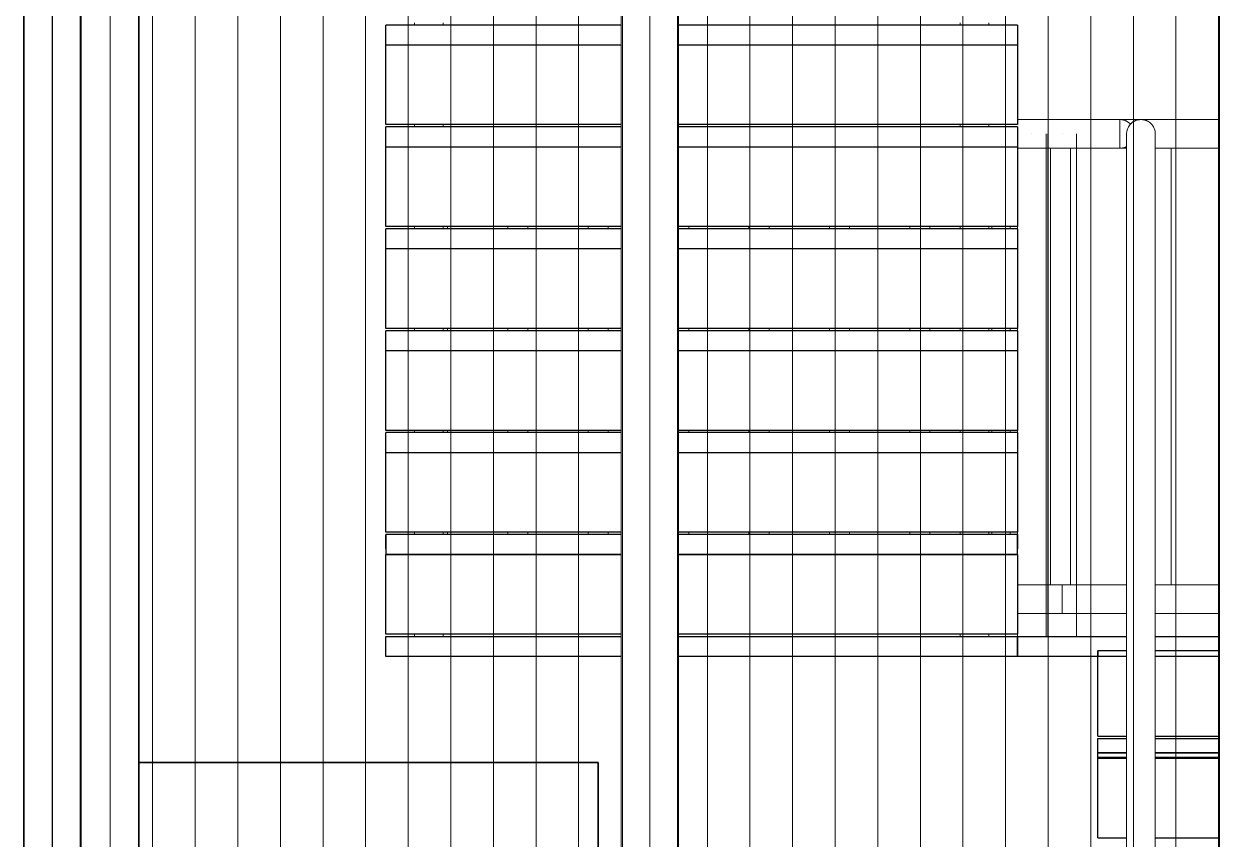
# Model space of a CAD drawing. Header units: millimetres. Extents: x -153298 to 620751, y -313239 to 250031.
# Drawn here: x 80205 to 82286, y -217079 to -215659 of the extents above; entities that cross this region are included whole.
import ezdxf

# ---------------------------------------------------------------- set-up
doc = ezdxf.new("R2010")
doc.units = ezdxf.units.MM
for name, color, linetype, lineweight in [('A-FLOR-E', 7, 'Continuous', 35), ('A-FLOR-HRAL', 7, 'Continuous', 25), ('A-GENM', 7, 'Continuous', 9), ('A-GLAZ-CURT', 7, 'Continuous', 9), ('S-STRS-E', 7, 'Continuous', 25), ('WALL-E', 7, 'Continuous', 35)]:
    doc.layers.add(name, color=color, linetype=linetype, lineweight=lineweight)

# ---------------------------------------------------------------- blocks, each defined once
blk = doc.blocks.new('Railing - 35mm-V274-2150-01 ENTRANCE 1 ELEVATION 4')
at = {"layer": 'A-FLOR-HRAL', "color": 7, "lineweight": 9}
for p, q in [((14639.5, 111259.4), (14639.5, 112019.4)), ((14674.5, 112019.4), (14674.5, 111259.4))]:
    blk.add_line(p, q, dxfattribs=at)
blk = doc.blocks.new('Railing - Post_50mm-V275-2150-01 ENTRANCE 1 ELEVATION 4')
at = {"layer": 'A-FLOR-HRAL', "color": 7, "lineweight": 9}
for p, q in [((14772, 111169.4), (14772, 112044.4)), ((14822, 112044.4), (14822, 111169.4))]:
    blk.add_line(p, q, dxfattribs=at)
blk = doc.blocks.new('Railing - Post_50mm-V276-2150-01 ENTRANCE 1 ELEVATION 4')
at = {"layer": 'A-FLOR-HRAL', "color": 7, "lineweight": 9}
for p, q in [((14772, 109950), (14772, 110624.5)), ((14822, 110624.5), (14822, 109950)), ((14772, 109750), (14822, 109750)), ((14822, 109750), (14772, 109750))]:
    blk.add_line(p, q, dxfattribs=at)
blk = doc.blocks.new('Railing - Post_50mm-V277-2150-01 ENTRANCE 1 ELEVATION 4')
at = {"layer": 'A-FLOR-HRAL', "color": 7, "lineweight": 9}
for p, q in [((14582, 111169.4), (14582, 112044.4)), ((14607, 112044.4), (14607, 112044.4)), ((14607, 112044.4), (14607, 112044.4)), ((14632, 112044.4), (14632, 111169.4)), ((14607, 111169.4), (14607, 111169.4)), ((14607, 111169.4), (14607, 111169.4))]:
    blk.add_line(p, q, dxfattribs=at)
blk = doc.blocks.new('Railing - Railing-14954165-2150-01 ENTRANCE 1 ELEVATION 4')
at = {"layer": 'A-FLOR-HRAL', "color": 7, "lineweight": 9}
for p, q in [((14772, 111259.4), (14582, 111259.4)), ((14582, 111234.4), (14582, 111258.6)), ((14822, 111234.4), (14822, 111258.6)), ((14822, 111258.6), (14822, 111234.4)), ((14582, 111210.7), (14582, 111234.4)), ((14772, 111234.4), (14772, 109950)), ((14822, 109950), (14822, 111234.4)), ((14822, 111234.4), (14822, 111210.7)), ((14822, 111210.7), (14822, 111234.4)), ((14582, 111209.4), (14772, 111209.4))]:
    blk.add_line(p, q, dxfattribs=at)
at = {"color": 7}
for name in ['Railing - Post_50mm-V277-2150-01 ENTRANCE 1 ELEVATION 4', 'Railing - Post_50mm-V275-2150-01 ENTRANCE 1 ELEVATION 4', 'Railing - 35mm-V274-2150-01 ENTRANCE 1 ELEVATION 4', 'Railing - Post_50mm-V276-2150-01 ENTRANCE 1 ELEVATION 4', 'Railing - Post_50mm-V276-2150-01 ENTRANCE 1 ELEVATION 4']:
    blk.add_blockref(name, (0, 0), dxfattribs=at)
blk = doc.blocks.new('DPA_CP_Entrance Louver Grill Vertical Z - Louver Grill Vertical Z-V281-2150-01 ENTRANCE 1 ELEVATION 4')
at = {"layer": 'A-GLAZ-CURT', "color": 7}
for p, q in [((13942, 113945.1), (13942, 107845.9)), ((13942, 113945.1), (13942, 107845.9)), ((13942, 107845.9), (13942, 113945.1)), ((13942, 107845.9), (13942, 113945.1)), ((13990, 107845.9), (13990, 113945.1)), ((13990, 107845.9), (13990, 113945.1)), ((13992, 107845.9), (13992, 113945.1)), ((13992, 113945.1), (13992, 107845.9)), ((14932, 107845.9), (14932, 113945.1)), ((14932, 113945.1), (14932, 107845.9)), ((14934, 113945.1), (14934, 107845.9)), ((14934, 113945.1), (14934, 107845.9)), ((14982, 107845.9), (14982, 113945.1)), ((14982, 113945.1), (14982, 107845.9)), ((14982, 113945.1), (14982, 107845.9)), ((14982, 113945.1), (14982, 107845.9)), ((13992, 107845.9), (13992, 113895.1)), ((13992, 113895.1), (13992, 107845.9)), ((14932, 113895.1), (14932, 107845.9)), ((14932, 113895.1), (14932, 107845.9))]:
    blk.add_line(p, q, dxfattribs=at)
blk = doc.blocks.new('GM_Louver Grill Vertical Z - Z Profile-V278-2150-01 ENTRANCE 1 ELEVATION 4')
at = {"layer": 'A-GENM', "color": 7}
blk.add_line((15156.2, 107845.9), (15156.2, 113945.1), dxfattribs=at)
blk = doc.blocks.new('Railing - 35mm-V289-2150-01 ENTRANCE 1 ELEVATION 4')
at = {"layer": 'A-FLOR-HRAL', "color": 7, "lineweight": 9}
for p, q in [((13589.5, 111879.1), (13589.5, 111883.1)), ((13589.5, 111701.7), (13589.5, 111705.7)), ((13589.5, 111524.3), (13589.5, 111528.3)), ((13589.5, 111346.9), (13589.5, 111350.8))]:
    blk.add_line(p, q, dxfattribs=at)
blk = doc.blocks.new('Railing - 35mm-V290-2150-01 ENTRANCE 1 ELEVATION 4')
at = {"layer": 'A-FLOR-HRAL', "color": 7, "lineweight": 9}
for p, q in [((13694.5, 111883.1), (13694.5, 111879.1)), ((13729.5, 111879.1), (13729.5, 111883.1)), ((13694.5, 111705.7), (13694.5, 111701.7)), ((13729.5, 111701.7), (13729.5, 111705.7)), ((13694.5, 111528.3), (13694.5, 111524.3)), ((13729.5, 111524.3), (13729.5, 111528.3)), ((13694.5, 111350.8), (13694.5, 111346.9)), ((13729.5, 111346.9), (13729.5, 111350.8))]:
    blk.add_line(p, q, dxfattribs=at)
blk = doc.blocks.new('Railing - 35mm-V291-2150-01 ENTRANCE 1 ELEVATION 4')
at = {"layer": 'A-FLOR-HRAL', "color": 7, "lineweight": 9}
blk.add_line((14709.5, 111259.4), (14709.5, 112019.4), dxfattribs=at)
blk = doc.blocks.new('Railing - 35mm-V292-2150-01 ENTRANCE 1 ELEVATION 4')
at = {"layer": 'A-FLOR-HRAL', "color": 7, "lineweight": 9}
for p, q in [((14832, 112019.4), (14821.8, 112019.4)), ((14849.5, 112019.4), (14832, 112019.4)), ((14849.5, 111259.4), (14849.5, 112019.4)), ((14821.8, 111259.4), (14832, 111259.4)), ((14832, 111259.4), (14849.5, 111259.4))]:
    blk.add_line(p, q, dxfattribs=at)
blk = doc.blocks.new('Railing - Post_50mm-V299-2150-01 ENTRANCE 1 ELEVATION 4')
at = {"layer": 'A-FLOR-HRAL', "color": 7, "lineweight": 9}
for p, q in [((13532, 112060.6), (13532, 112056.6)), ((13582, 112056.6), (13582, 112060.6)), ((13532, 111883.1), (13532, 111879.1)), ((13582, 111879.1), (13582, 111883.1)), ((13532, 111705.7), (13532, 111701.7)), ((13582, 111701.7), (13582, 111705.7)), ((13532, 111528.3), (13532, 111524.3)), ((13582, 111524.3), (13582, 111528.3)), ((13532, 111350.8), (13532, 111346.9)), ((13582, 111346.9), (13582, 111350.8)), ((13532, 111173.4), (13532, 111169.4)), ((13532, 111169.4), (13582, 111169.4)), ((13582, 111169.4), (13532, 111169.4)), ((13582, 111169.4), (13582, 111173.4))]:
    blk.add_line(p, q, dxfattribs=at)
blk = doc.blocks.new('Railing - Post_50mm-V300-2150-01 ENTRANCE 1 ELEVATION 4')
at = {"layer": 'A-FLOR-HRAL', "color": 7, "lineweight": 9}
for p, q in [((13532, 111883.1), (13532, 111879.1)), ((13582, 111879.1), (13582, 111883.1)), ((13532, 111705.7), (13532, 111701.7)), ((13582, 111701.7), (13582, 111705.7)), ((13532, 111528.3), (13532, 111524.3)), ((13582, 111524.3), (13582, 111528.3)), ((13532, 111350.8), (13532, 111346.9)), ((13582, 111346.9), (13582, 111350.8)), ((13532, 111173.4), (13532, 111169.4)), ((13557, 111169.4), (13557, 111169.4)), ((13557, 111169.4), (13557, 111169.4)), ((13582, 111169.4), (13582, 111173.4))]:
    blk.add_line(p, q, dxfattribs=at)
blk = doc.blocks.new('Railing - Railing-15920061-2150-01 ENTRANCE 1 ELEVATION 4')
at = {"layer": 'A-FLOR-HRAL', "color": 7, "lineweight": 9}
for p, q in [((13532, 112238), (13532, 112234)), ((13582, 112234), (13582, 112238)), ((13532, 112060.6), (13532, 112056.6)), ((13582, 112056.6), (13582, 112060.6)), ((13532, 111883.1), (13532, 111879.1)), ((13582, 111879.1), (13582, 111883.1)), ((13532, 111705.7), (13532, 111701.7)), ((13582, 111701.7), (13582, 111705.7)), ((13532, 111528.3), (13532, 111524.3)), ((13582, 111524.3), (13582, 111528.3)), ((13532, 111350.8), (13532, 111346.9)), ((13582, 111346.9), (13582, 111350.8)), ((14932, 111259.4), (14822, 111259.4)), ((14822, 111209.4), (14932, 111209.4))]:
    blk.add_line(p, q, dxfattribs=at)
at = {"color": 7}
for name, p in [('Railing - Post_50mm-V299-2150-01 ENTRANCE 1 ELEVATION 4', (0, 0)), ('Railing - 35mm-V291-2150-01 ENTRANCE 1 ELEVATION 4', (0, 0)), ('Railing - 35mm-V292-2150-01 ENTRANCE 1 ELEVATION 4', (0, 0)), ('Railing - Post_50mm-V300-2150-01 ENTRANCE 1 ELEVATION 4', (0, 0)), ('Railing - 35mm-V289-2150-01 ENTRANCE 1 ELEVATION 4', (0, 0)), ('Railing - 35mm-V290-2150-01 ENTRANCE 1 ELEVATION 4', (0, 0)), ('Railing - 35mm-V290-2150-01 ENTRANCE 1 ELEVATION 4', (140, 0)), ('Railing - 35mm-V289-2150-01 ENTRANCE 1 ELEVATION 4', (420, 0)), ('Railing - 35mm-V290-2150-01 ENTRANCE 1 ELEVATION 4', (420, 0)), ('Railing - 35mm-V290-2150-01 ENTRANCE 1 ELEVATION 4', (560, 0)), ('Railing - 35mm-V290-2150-01 ENTRANCE 1 ELEVATION 4', (700, 0)), ('Railing - 35mm-V289-2150-01 ENTRANCE 1 ELEVATION 4', (980, 0))]:
    blk.add_blockref(name, p, dxfattribs=at)
blk = doc.blocks.new('Top Rail Type - Top Rail_Internal_-15920065-2150-01 ENTRANCE 1 ELEVATION 4')
at = {"layer": 'A-FLOR-HRAL', "color": 7, "lineweight": 9}
for p, q in [((13532, 112238), (13532, 112234)), ((13582, 112234), (13582, 112238)), ((14932, 112069.4), (14797, 112069.4)), ((13532, 112060.6), (13532, 112056.6)), ((13582, 112056.6), (13582, 112060.6)), ((14822, 112019.4), (14932, 112019.4))]:
    blk.add_line(p, q, dxfattribs=at)
blk = doc.blocks.new('Top Rail Type - Top Rail_Internal_-15921360-2150-01 ENTRANCE 1 ELEVATION 4')
at = {"layer": 'A-FLOR-HRAL', "color": 7, "lineweight": 9}
for p, q in [((14797, 112069.4), (14582, 112069.4)), ((14772, 112044.4), (14772, 110625)), ((14822, 110625), (14822, 112044.4)), ((14582, 112019.4), (14772, 112019.4))]:
    blk.add_line(p, q, dxfattribs=at)
at = {"layer": 'A-FLOR-HRAL', "color": 7, "lineweight": 9, "flags": 128}
for points in [[(14772, 110625), (14772.9, 110631.5), (14775.4, 110637.5), (14779.3, 110642.7), (14784.5, 110646.7), (14790.6, 110649.1), (14797, 110650), (14803.5, 110649.1), (14809.5, 110646.7), (14814.7, 110642.7), (14816.8, 110640.3)], [(14816.8, 110640.3), (14814.7, 110642.7), (14809.5, 110646.7), (14803.5, 110649.1), (14797, 110650), (14790.6, 110649.1), (14784.5, 110646.7), (14779.3, 110642.7), (14775.4, 110637.5), (14772.9, 110631.5), (14772, 110625)], [(14817.6, 110639.2), (14818.7, 110637.5), (14821.2, 110631.5), (14822, 110625)], [(14822, 110625), (14821.2, 110631.5), (14818.7, 110637.5), (14817.6, 110639.2)]]:
    blk.add_lwpolyline(points, dxfattribs=at)
at = {"layer": 'A-FLOR-HRAL', "color": 7, "lineweight": 9}
for start, end in [(37.7506, 180), (0, 34.6992), (180, 322.2494), (325.3008, 358.7256)]:
    blk.add_arc((14797, 110625), 25, start, end, dxfattribs=at)
for points, knots in [([(14822, 112044.4), (14822, 112046.6), (14821.4, 112051), (14818.9, 112057.1), (14814.9, 112062.3), (14809.7, 112066.3), (14803.6, 112068.8), (14794.8, 112070), (14786.1, 112067.7), (14779.1, 112062.3), (14775.1, 112057.1), (14772.6, 112051), (14772, 112046.6), (14772, 112044.4)], [0, 0, 0, 0, 0.083333, 0.166667, 0.25, 0.333333, 0.416667, 0.5, 0.666667, 0.75, 0.833333, 0.916667, 1, 1, 1, 1]), ([(14822, 112044.4), (14822, 112046.6), (14821.6, 112049.9), (14820.2, 112054), (14818.7, 112057), (14817.2, 112059.2), (14815.8, 112060.9), (14814.3, 112062.5), (14812.3, 112064.3), (14810, 112065.8), (14808.1, 112066.9), (14806.6, 112067.5), (14805.1, 112068.1), (14803.5, 112068.6), (14801.9, 112069), (14800.3, 112069.2), (14798.7, 112069.4), (14797, 112069.4), (14795.4, 112069.4), (14793.8, 112069.2), (14792.1, 112069), (14790.5, 112068.6), (14789, 112068.1), (14787.4, 112067.5), (14786, 112066.9), (14784.5, 112066.1), (14783.1, 112065.2), (14781.3, 112064), (14779.7, 112062.5), (14778.2, 112060.9), (14776.8, 112059.2), (14775.3, 112057), (14773.9, 112054), (14772.5, 112049.9), (14772, 112046.6), (14772, 112044.4)], [0, 0, 0, 0, 0.083333, 0.125, 0.166667, 0.208333, 0.229167, 0.25, 0.291667, 0.333333, 0.354167, 0.375, 0.395833, 0.416667, 0.4375, 0.458333, 0.479167, 0.5, 0.520833, 0.541667, 0.5625, 0.583333, 0.604167, 0.625, 0.645833, 0.666667, 0.6875, 0.708333, 0.75, 0.770833, 0.791667, 0.833333, 0.875, 0.916667, 1, 1, 1, 1])]:
    blk.add_open_spline(points, degree=3, knots=knots, dxfattribs=at)
blk = doc.blocks.new('Railing - Half Circle_25mm-V304-2150-01 ENTRANCE 1 ELEVATION 4')
at = {"layer": 'A-FLOR-HRAL', "color": 7, "lineweight": 9, "flags": 128}
for points in [[(14760.4, 112069.4), (14761.4, 112069.4), (14762.4, 112069.3), (14763.4, 112069.2), (14764.4, 112069.1), (14765.4, 112068.9), (14766.3, 112068.7), (14767.3, 112068.4), (14768.3, 112068.2), (14769.2, 112067.8), (14770.1, 112067.4), (14771.1, 112067), (14771.9, 112066.6), (14772.8, 112066.1), (14773.7, 112065.6), (14774.5, 112065.1), (14775.3, 112064.5), (14776.1, 112063.9), (14776.9, 112063.2), (14777.6, 112062.5), (14778.3, 112061.8)], [(14772.2, 112022.4), (14771.3, 112021.9), (14770.4, 112021.5), (14769.5, 112021.1), (14768.5, 112020.8), (14767.6, 112020.5), (14766.6, 112020.2), (14765.6, 112020), (14764.7, 112019.8), (14763.7, 112019.6), (14762.7, 112019.5), (14761.7, 112019.5), (14760.7, 112019.4), (14760.4, 112019.4)]]:
    blk.add_lwpolyline(points, dxfattribs=at)
blk = doc.blocks.new('Railing - 35mm-V306-2150-01 ENTRANCE 1 ELEVATION 4')
at = {"layer": 'A-FLOR-HRAL', "color": 7, "lineweight": 9}
for p, q in [((14537.3, 111883.1), (14537.3, 111879.1)), ((14537.3, 111705.7), (14537.3, 111701.7)), ((14537.3, 111528.3), (14537.3, 111524.3)), ((14537.3, 111350.8), (14537.3, 111346.9))]:
    blk.add_line(p, q, dxfattribs=at)
blk = doc.blocks.new('Railing - Post_50mm-V311-2150-01 ENTRANCE 1 ELEVATION 4')
at = {"layer": 'A-FLOR-HRAL', "color": 7, "lineweight": 9}
for p, q in [((14482, 111879.1), (14482, 111883.1)), ((14532, 111883.1), (14532, 111879.1)), ((14482, 111701.7), (14482, 111705.7)), ((14532, 111705.7), (14532, 111701.7)), ((14482, 111524.3), (14482, 111528.3)), ((14532, 111528.3), (14532, 111524.3)), ((14482, 111346.9), (14482, 111350.8)), ((14532, 111350.8), (14532, 111346.9)), ((14482, 111169.4), (14482, 111173.4)), ((14507, 111169.4), (14507, 111169.4)), ((14507, 111169.4), (14507, 111169.4)), ((14532, 111173.4), (14532, 111169.4))]:
    blk.add_line(p, q, dxfattribs=at)
blk = doc.blocks.new('Railing - Railing-15921398-2150-01 ENTRANCE 1 ELEVATION 4')
at = {"layer": 'A-FLOR-HRAL', "color": 7, "lineweight": 9}
for p, q in [((14482, 112238), (14482, 112234)), ((14532, 112234), (14532, 112238)), ((14482, 112060.6), (14482, 112056.6)), ((14532, 112056.6), (14532, 112060.6)), ((14482, 111883.1), (14482, 111879.1)), ((14532, 111879.1), (14532, 111883.1)), ((14482, 111705.7), (14482, 111701.7)), ((14532, 111701.7), (14532, 111705.7)), ((14482, 111528.3), (14482, 111524.3)), ((14532, 111524.3), (14532, 111528.3)), ((14482, 111350.8), (14482, 111346.9)), ((14532, 111346.9), (14532, 111350.8)), ((14659.8, 111259.4), (14582, 111259.4)), ((14659.8, 111258.6), (14659.8, 111234.4)), ((14659.8, 111234.4), (14659.8, 111210.7)), ((14582, 111209.4), (14659.8, 111209.4))]:
    blk.add_line(p, q, dxfattribs=at)
at = {"color": 7, "extrusion": (0, 0, -1), "zscale": -1}
blk.add_blockref('Railing - Post_50mm-V299-2150-01 ENTRANCE 1 ELEVATION 4', (-28064, 0), dxfattribs=at)
at = {"color": 7}
for name, p in [('Railing - Post_50mm-V277-2150-01 ENTRANCE 1 ELEVATION 4', (52.8, 0)), ('Railing - Post_50mm-V311-2150-01 ENTRANCE 1 ELEVATION 4', (0, 0)), ('Railing - 35mm-V306-2150-01 ENTRANCE 1 ELEVATION 4', (0, 0))]:
    blk.add_blockref(name, p, dxfattribs=at)
blk = doc.blocks.new('Top Rail Type - Half Circle_25mm-V313-2150-01 ENTRANCE 1 ELEVATION 4')
at = {"layer": 'A-FLOR-HRAL', "color": 7, "lineweight": 9, "flags": 128}
for points in [[(14760.4, 112069.4), (14761.4, 112069.4), (14762.4, 112069.3), (14763.4, 112069.2), (14764.4, 112069.1), (14765.4, 112068.9), (14766.3, 112068.7), (14767.3, 112068.4), (14768.3, 112068.2), (14769.2, 112067.8), (14770.1, 112067.4), (14771.1, 112067), (14771.9, 112066.6), (14772.8, 112066.1), (14773.7, 112065.6), (14774.5, 112065.1), (14775.3, 112064.5), (14776.1, 112063.9), (14776.9, 112063.2), (14777.6, 112062.5), (14778.3, 112061.8)], [(14772.2, 112022.4), (14771.3, 112021.9), (14770.4, 112021.5), (14769.5, 112021.1), (14768.5, 112020.8), (14767.6, 112020.5), (14766.6, 112020.2), (14765.6, 112020), (14764.7, 112019.8), (14763.7, 112019.6), (14762.7, 112019.5), (14761.7, 112019.5), (14760.7, 112019.4), (14760.4, 112019.4)]]:
    blk.add_lwpolyline(points, dxfattribs=at)
blk = doc.blocks.new('Top Rail Type - Top Rail_Internal_-15921409-2150-01 ENTRANCE 1 ELEVATION 4')
at = {"layer": 'A-FLOR-HRAL', "color": 7, "lineweight": 9}
for p, q in [((14482, 112238), (14482, 112234)), ((14532, 112234), (14532, 112238)), ((14659.8, 112069.4), (14582, 112069.4)), ((14760.4, 112069.4), (14659.8, 112069.4)), ((14760.4, 112069.4), (14760.4, 112044.4)), ((14482, 112060.6), (14482, 112056.6)), ((14532, 112056.6), (14532, 112060.6)), ((14760.4, 112044.4), (14760.4, 112019.4)), ((14582, 112019.4), (14659.8, 112019.4)), ((14659.8, 112019.4), (14760.4, 112019.4))]:
    blk.add_line(p, q, dxfattribs=at)

msp = doc.modelspace()

# ---------------------------------------------------------------- linework, layer by layer
at = {"color": 7}
msp.add_lwpolyline([(80254.6466, -213950.0775), (83250.4799, -213950.0775), (83250.4799, -220220.1981), (80254.6466, -220220.1981)], close=True, dxfattribs=at)
at = {"layer": 'A-FLOR-E', "color": 7}
for p, q in [((80204.6466, -216945.1981), (80204.6466, -217145.1981)), ((80204.6466, -216945.1981), (80204.6466, -217145.1981)), ((81204.6466, -216945.1981), (80404.6466, -216945.1981)), ((80404.6466, -216945.1981), (81204.6466, -216945.1981)), ((81204.6466, -217145.1981), (81204.6466, -216945.1981)), ((81204.6466, -216945.1981), (81204.6466, -217145.1981))]:
    msp.add_line(p, q, dxfattribs=at)
at = {"layer": 'S-STRS-E', "color": 7}
for p, q in [((80834.6466, -215696.2075), (80834.6466, -215661.2075)), ((81244.6466, -215661.2075), (80834.6466, -215661.2075)), ((80834.6466, -215666.2075), (80834.6466, -215661.2075)), ((80834.6466, -215663.7075), (80834.6466, -215661.2075)), ((80834.6466, -215663.7075), (80834.6466, -215661.2075)), ((80834.6466, -215663.7075), (80834.6466, -215661.2075)), ((80834.6466, -215663.7075), (80834.6466, -215661.2075)), ((80834.6466, -215663.7075), (80834.6466, -215661.2075)), ((81244.6466, -215661.2075), (80834.6466, -215661.2075)), ((81244.6466, -215661.2075), (80834.6466, -215661.2075)), ((81244.6466, -215661.2075), (80834.6466, -215661.2075)), ((81244.6466, -215661.2075), (80834.6466, -215661.2075)), ((81244.6466, -215661.2075), (80834.6466, -215661.2075)), ((81244.6466, -215661.2075), (80834.6466, -215661.2075)), ((80834.6466, -215686.2075), (80834.6466, -215666.2075)), ((80834.6466, -215676.2075), (80834.6466, -215666.2075)), ((80834.6466, -215675.7075), (80834.6466, -215666.7075)), ((81934.6466, -215661.2075), (81344.6466, -215661.2075)), ((81934.6466, -215661.2075), (81344.6466, -215661.2075)), ((81934.6466, -215661.2075), (81344.6466, -215661.2075)), ((81934.6466, -215661.2075), (81344.6466, -215661.2075)), ((81934.6466, -215661.2075), (81344.6466, -215661.2075)), ((81934.6466, -215661.2075), (81344.6466, -215661.2075)), ((81934.6466, -215661.2075), (81344.6466, -215661.2075)), ((81934.6466, -215661.2075), (81934.6466, -215696.2075)), ((81934.6466, -215661.2075), (81934.6466, -215663.7075)), ((81934.6466, -215661.2075), (81934.6466, -215663.7075)), ((81934.6466, -215661.2075), (81934.6466, -215663.7075)), ((81934.6466, -215661.2075), (81934.6466, -215663.7075)), ((81934.6466, -215661.2075), (81934.6466, -215663.7075)), ((81934.6466, -215661.2075), (81934.6466, -215666.2075)), ((81934.6466, -215666.2075), (81934.6466, -215676.2075)), ((81934.6466, -215666.2075), (81934.6466, -215686.2075)), ((81934.6466, -215666.7075), (81934.6466, -215675.7075)), ((80834.6466, -215679.2075), (80834.6466, -215675.7075)), ((80834.6466, -215678.7075), (80834.6466, -215676.2075)), ((81934.6466, -215675.7075), (81934.6466, -215679.2075)), ((81934.6466, -215676.2075), (81934.6466, -215678.7075)), ((80834.6466, -215834.6475), (80834.6466, -215696.2075)), ((81244.6466, -215696.2075), (80834.6466, -215696.2075)), ((81244.6466, -215696.2075), (80834.6466, -215696.2075)), ((81934.6466, -215696.2075), (81344.6466, -215696.2075)), ((81934.6466, -215696.2075), (81344.6466, -215696.2075)), ((81934.6466, -215696.2075), (81934.6466, -215834.6475)), ((81244.6466, -215834.6475), (80834.6466, -215834.6475)), ((80834.6466, -215873.6354), (80834.6466, -215838.6354)), ((81244.6466, -215838.6354), (80834.6466, -215838.6354)), ((80834.6466, -215843.6354), (80834.6466, -215838.6354)), ((80834.6466, -215841.1354), (80834.6466, -215838.6354)), ((80834.6466, -215841.1354), (80834.6466, -215838.6354)), ((80834.6466, -215841.1354), (80834.6466, -215838.6354)), ((80834.6466, -215841.1354), (80834.6466, -215838.6354)), ((80834.6466, -215841.1354), (80834.6466, -215838.6354)), ((81244.6466, -215838.6354), (80834.6466, -215838.6354)), ((81244.6466, -215838.6354), (80834.6466, -215838.6354)), ((81244.6466, -215838.6354), (80834.6466, -215838.6354)), ((81244.6466, -215838.6354), (80834.6466, -215838.6354)), ((81244.6466, -215838.6354), (80834.6466, -215838.6354)), ((81244.6466, -215838.6354), (80834.6466, -215838.6354)), ((81934.6466, -215834.6475), (81344.6466, -215834.6475)), ((81934.6466, -215838.6354), (81344.6466, -215838.6354)), ((81934.6466, -215838.6354), (81344.6466, -215838.6354)), ((81934.6466, -215838.6354), (81344.6466, -215838.6354)), ((81934.6466, -215838.6354), (81344.6466, -215838.6354)), ((81934.6466, -215838.6354), (81344.6466, -215838.6354)), ((81934.6466, -215838.6354), (81344.6466, -215838.6354)), ((81934.6466, -215838.6354), (81344.6466, -215838.6354)), ((81934.6466, -215838.6354), (81934.6466, -215873.6354)), ((81934.6466, -215838.6354), (81934.6466, -215841.1354)), ((81934.6466, -215838.6354), (81934.6466, -215841.1354)), ((81934.6466, -215838.6354), (81934.6466, -215841.1354)), ((81934.6466, -215838.6354), (81934.6466, -215841.1354)), ((81934.6466, -215838.6354), (81934.6466, -215841.1354)), ((81934.6466, -215838.6354), (81934.6466, -215843.6354)), ((80834.6466, -215863.6354), (80834.6466, -215843.6354)), ((80834.6466, -215853.6354), (80834.6466, -215843.6354)), ((80834.6466, -215853.1354), (80834.6466, -215844.1354)), ((80834.6466, -215856.6354), (80834.6466, -215853.1354)), ((80834.6466, -215856.1354), (80834.6466, -215853.6354)), ((81934.6466, -215843.6354), (81934.6466, -215853.6354)), ((81934.6466, -215843.6354), (81934.6466, -215863.6354)), ((81934.6466, -215844.1354), (81934.6466, -215853.1354)), ((81934.6466, -215853.1354), (81934.6466, -215856.6354)), ((81934.6466, -215853.6354), (81934.6466, -215856.1354)), ((80834.6466, -216012.0754), (80834.6466, -215873.6354)), ((81244.6466, -215873.6354), (80834.6466, -215873.6354)), ((81244.6466, -215873.6354), (80834.6466, -215873.6354)), ((81934.6466, -215873.6354), (81344.6466, -215873.6354)), ((81934.6466, -215873.6354), (81344.6466, -215873.6354)), ((81934.6466, -215873.6354), (81934.6466, -216012.0754)), ((81244.6466, -216012.0754), (80834.6466, -216012.0754)), ((80834.6466, -216051.0633), (80834.6466, -216016.0633)), ((81244.6466, -216016.0633), (80834.6466, -216016.0633)), ((80834.6466, -216021.0633), (80834.6466, -216016.0633)), ((80834.6466, -216018.5633), (80834.6466, -216016.0633)), ((80834.6466, -216018.5633), (80834.6466, -216016.0633)), ((80834.6466, -216018.5633), (80834.6466, -216016.0633)), ((80834.6466, -216018.5633), (80834.6466, -216016.0633)), ((80834.6466, -216018.5633), (80834.6466, -216016.0633)), ((81244.6466, -216016.0633), (80834.6466, -216016.0633)), ((81244.6466, -216016.0633), (80834.6466, -216016.0633)), ((81244.6466, -216016.0633), (80834.6466, -216016.0633)), ((81244.6466, -216016.0633), (80834.6466, -216016.0633)), ((81244.6466, -216016.0633), (80834.6466, -216016.0633)), ((81244.6466, -216016.0633), (80834.6466, -216016.0633)), ((80834.6466, -216041.0633), (80834.6466, -216021.0633)), ((80834.6466, -216031.0633), (80834.6466, -216021.0633)), ((80834.6466, -216030.5633), (80834.6466, -216021.5633)), ((81934.6466, -216012.0754), (81344.6466, -216012.0754)), ((81934.6466, -216016.0633), (81344.6466, -216016.0633)), ((81934.6466, -216016.0633), (81344.6466, -216016.0633)), ((81934.6466, -216016.0633), (81344.6466, -216016.0633)), ((81934.6466, -216016.0633), (81344.6466, -216016.0633)), ((81934.6466, -216016.0633), (81344.6466, -216016.0633)), ((81934.6466, -216016.0633), (81344.6466, -216016.0633)), ((81934.6466, -216016.0633), (81344.6466, -216016.0633)), ((81934.6466, -216016.0633), (81934.6466, -216051.0633)), ((81934.6466, -216016.0633), (81934.6466, -216018.5633)), ((81934.6466, -216016.0633), (81934.6466, -216018.5633)), ((81934.6466, -216016.0633), (81934.6466, -216018.5633)), ((81934.6466, -216016.0633), (81934.6466, -216018.5633)), ((81934.6466, -216016.0633), (81934.6466, -216018.5633)), ((81934.6466, -216016.0633), (81934.6466, -216021.0633)), ((81934.6466, -216021.0633), (81934.6466, -216031.0633)), ((81934.6466, -216021.0633), (81934.6466, -216041.0633)), ((81934.6466, -216021.5633), (81934.6466, -216030.5633)), ((80834.6466, -216034.0633), (80834.6466, -216030.5633)), ((80834.6466, -216033.5633), (80834.6466, -216031.0633)), ((81934.6466, -216030.5633), (81934.6466, -216034.0633)), ((81934.6466, -216031.0633), (81934.6466, -216033.5633)), ((80834.6466, -216189.5033), (80834.6466, -216051.0633)), ((81244.6466, -216051.0633), (80834.6466, -216051.0633)), ((81244.6466, -216051.0633), (80834.6466, -216051.0633)), ((81934.6466, -216051.0633), (81344.6466, -216051.0633)), ((81934.6466, -216051.0633), (81344.6466, -216051.0633)), ((81934.6466, -216051.0633), (81934.6466, -216189.5033)), ((81244.6466, -216189.5033), (80834.6466, -216189.5033)), ((80834.6466, -216228.4912), (80834.6466, -216193.4912)), ((81244.6466, -216193.4912), (80834.6466, -216193.4912)), ((80834.6466, -216198.4912), (80834.6466, -216193.4912)), ((80834.6466, -216195.9912), (80834.6466, -216193.4912)), ((80834.6466, -216195.9912), (80834.6466, -216193.4912)), ((80834.6466, -216195.9912), (80834.6466, -216193.4912)), ((80834.6466, -216195.9912), (80834.6466, -216193.4912)), ((80834.6466, -216195.9912), (80834.6466, -216193.4912)), ((81244.6466, -216193.4912), (80834.6466, -216193.4912)), ((81244.6466, -216193.4912), (80834.6466, -216193.4912)), ((81244.6466, -216193.4912), (80834.6466, -216193.4912)), ((81244.6466, -216193.4912), (80834.6466, -216193.4912)), ((81244.6466, -216193.4912), (80834.6466, -216193.4912)), ((81244.6466, -216193.4912), (80834.6466, -216193.4912)), ((81934.6466, -216189.5033), (81344.6466, -216189.5033)), ((81934.6466, -216193.4912), (81344.6466, -216193.4912)), ((81934.6466, -216193.4912), (81344.6466, -216193.4912)), ((81934.6466, -216193.4912), (81344.6466, -216193.4912)), ((81934.6466, -216193.4912), (81344.6466, -216193.4912)), ((81934.6466, -216193.4912), (81344.6466, -216193.4912)), ((81934.6466, -216193.4912), (81344.6466, -216193.4912)), ((81934.6466, -216193.4912), (81344.6466, -216193.4912)), ((81934.6466, -216193.4912), (81934.6466, -216228.4912)), ((81934.6466, -216193.4912), (81934.6466, -216195.9912)), ((81934.6466, -216193.4912), (81934.6466, -216195.9912)), ((81934.6466, -216193.4912), (81934.6466, -216195.9912)), ((81934.6466, -216193.4912), (81934.6466, -216195.9912)), ((81934.6466, -216193.4912), (81934.6466, -216195.9912)), ((81934.6466, -216193.4912), (81934.6466, -216198.4912)), ((80834.6466, -216218.4912), (80834.6466, -216198.4912)), ((80834.6466, -216208.4912), (80834.6466, -216198.4912)), ((80834.6466, -216207.9912), (80834.6466, -216198.9912)), ((80834.6466, -216211.4912), (80834.6466, -216207.9912)), ((80834.6466, -216210.9912), (80834.6466, -216208.4912)), ((81934.6466, -216198.4912), (81934.6466, -216208.4912)), ((81934.6466, -216198.4912), (81934.6466, -216218.4912)), ((81934.6466, -216198.9912), (81934.6466, -216207.9912)), ((81934.6466, -216207.9912), (81934.6466, -216211.4912)), ((81934.6466, -216208.4912), (81934.6466, -216210.9912)), ((80834.6466, -216366.9312), (80834.6466, -216228.4912)), ((81244.6466, -216228.4912), (80834.6466, -216228.4912)), ((81244.6466, -216228.4912), (80834.6466, -216228.4912)), ((81934.6466, -216228.4912), (81344.6466, -216228.4912)), ((81934.6466, -216228.4912), (81344.6466, -216228.4912)), ((81934.6466, -216228.4912), (81934.6466, -216366.9312)), ((81244.6466, -216366.9312), (80834.6466, -216366.9312)), ((80834.6466, -216405.9191), (80834.6466, -216370.9191)), ((81244.6466, -216370.9191), (80834.6466, -216370.9191)), ((81244.6466, -216370.9191), (80834.6466, -216370.9191)), ((81244.6466, -216370.9191), (80834.6466, -216370.9191)), ((81244.6466, -216370.9191), (80834.6466, -216370.9191)), ((81244.6466, -216370.9191), (80834.6466, -216370.9191)), ((81244.6466, -216370.9191), (80834.6466, -216370.9191)), ((81244.6466, -216370.9191), (80834.6466, -216370.9191)), ((80834.6466, -216375.9191), (80834.6466, -216371.6505)), ((80834.6466, -216373.4191), (80834.6466, -216371.6505)), ((80834.6466, -216373.4191), (80834.6466, -216371.6505)), ((80834.6466, -216373.4191), (80834.6466, -216371.6505)), ((80834.6466, -216373.4191), (80834.6466, -216371.6505)), ((80834.6466, -216373.4191), (80834.6466, -216371.6505)), ((80834.6466, -216395.9191), (80834.6466, -216375.9191)), ((80834.6466, -216385.9191), (80834.6466, -216375.9191)), ((80834.6466, -216385.4191), (80834.6466, -216376.4191)), ((81934.6466, -216366.9312), (81344.6466, -216366.9312)), ((81934.6466, -216370.9191), (81344.6466, -216370.9191)), ((81934.6466, -216370.9191), (81344.6466, -216370.9191)), ((81934.6466, -216370.9191), (81344.6466, -216370.9191)), ((81934.6466, -216370.9191), (81344.6466, -216370.9191)), ((81934.6466, -216370.9191), (81344.6466, -216370.9191)), ((81934.6466, -216370.9191), (81344.6466, -216370.9191)), ((81934.6466, -216370.9191), (81344.6466, -216370.9191)), ((81934.6466, -216370.9191), (81934.6466, -216405.9191)), ((81934.6466, -216371.6505), (81934.6466, -216373.4191)), ((81934.6466, -216371.6505), (81934.6466, -216373.4191)), ((81934.6466, -216371.6505), (81934.6466, -216373.4191)), ((81934.6466, -216371.6505), (81934.6466, -216373.4191)), ((81934.6466, -216371.6505), (81934.6466, -216373.4191)), ((81934.6466, -216371.6505), (81934.6466, -216375.9191)), ((81934.6466, -216375.9191), (81934.6466, -216385.9191)), ((81934.6466, -216375.9191), (81934.6466, -216395.9191)), ((81934.6466, -216376.4191), (81934.6466, -216385.4191)), ((80834.6466, -216388.9191), (80834.6466, -216385.4191)), ((80834.6466, -216388.4191), (80834.6466, -216385.9191)), ((81934.6466, -216385.4191), (81934.6466, -216388.9191)), ((81934.6466, -216385.9191), (81934.6466, -216388.4191)), ((80834.6466, -216544.3591), (80834.6466, -216405.9191)), ((81244.6466, -216405.9191), (80834.6466, -216405.9191)), ((81244.6466, -216405.9191), (80834.6466, -216405.9191)), ((81934.6466, -216405.9191), (81344.6466, -216405.9191)), ((81934.6466, -216405.9191), (81344.6466, -216405.9191)), ((81934.6466, -216405.9191), (81934.6466, -216544.3591)), ((81244.6466, -216544.3591), (80834.6466, -216544.3591)), ((80834.6466, -216553.347), (80834.6466, -216548.347)), ((80834.6466, -216550.847), (80834.6466, -216548.347)), ((80834.6466, -216550.847), (80834.6466, -216548.347)), ((80834.6466, -216550.847), (80834.6466, -216548.347)), ((80834.6466, -216550.847), (80834.6466, -216548.347)), ((80834.6466, -216550.847), (80834.6466, -216548.347)), ((81244.6466, -216548.347), (80834.6466, -216548.347)), ((81244.6466, -216548.347), (80834.6466, -216548.347)), ((81244.6466, -216548.347), (80834.6466, -216548.347)), ((81244.6466, -216548.347), (80834.6466, -216548.347)), ((80892.1486, -216548.347), (80834.6466, -216548.347)), ((80886.5222, -216548.347), (80834.6466, -216548.347)), ((81244.6466, -216548.347), (80834.6466, -216548.347)), ((80834.6466, -216548.347), (80834.6466, -216583.347)), ((81244.6466, -216548.347), (80926.7219, -216548.347)), ((81244.6466, -216548.347), (80932.7709, -216548.347)), ((81934.6466, -216544.3591), (81344.6466, -216544.3591)), ((81934.6466, -216548.347), (81344.6466, -216548.347)), ((81934.6466, -216548.347), (81344.6466, -216548.347)), ((81934.6466, -216548.347), (81344.6466, -216548.347)), ((81934.6466, -216548.347), (81344.6466, -216548.347)), ((81842.5712, -216548.347), (81344.6466, -216548.347)), ((81836.5222, -216548.347), (81344.6466, -216548.347)), ((81934.6466, -216548.347), (81344.6466, -216548.347)), ((81934.6466, -216548.347), (81876.7219, -216548.347)), ((81934.6466, -216548.347), (81882.7709, -216548.347)), ((81934.6466, -216548.347), (81934.6466, -216550.847)), ((81934.6466, -216548.347), (81934.6466, -216550.847)), ((81934.6466, -216548.347), (81934.6466, -216550.847)), ((81934.6466, -216548.347), (81934.6466, -216550.847)), ((81934.6466, -216548.347), (81934.6466, -216550.847)), ((81934.6466, -216548.347), (81934.6466, -216553.347)), ((81934.6466, -216583.347), (81934.6466, -216548.347)), ((80834.6466, -216573.347), (80834.6466, -216553.347)), ((80834.6466, -216563.347), (80834.6466, -216553.347)), ((80834.6466, -216553.847), (80834.6466, -216562.847)), ((80834.6466, -216562.847), (80834.6466, -216566.347)), ((80834.6466, -216565.847), (80834.6466, -216563.347)), ((81934.6466, -216553.347), (81934.6466, -216563.347)), ((81934.6466, -216553.347), (81934.6466, -216573.347)), ((81934.6466, -216562.847), (81934.6466, -216553.847)), ((81934.6466, -216566.347), (81934.6466, -216562.847)), ((81934.6466, -216563.347), (81934.6466, -216565.847)), ((81244.6466, -216583.347), (80834.6466, -216583.347)), ((80834.6466, -216721.787), (80834.6466, -216583.347)), ((80834.6466, -216583.347), (81244.6466, -216583.347)), ((81934.6466, -216583.347), (81344.6466, -216583.347)), ((81344.6466, -216583.347), (81934.6466, -216583.347)), ((81934.6466, -216583.347), (81934.6466, -216721.787)), ((81244.6466, -216721.787), (80834.6466, -216721.787)), ((80834.6466, -216725.7749), (81244.6466, -216725.7749)), ((80834.6466, -216760.7749), (80834.6466, -216725.7749)), ((80834.6466, -216760.7749), (80834.6466, -216725.7749)), ((81934.6466, -216721.787), (81344.6466, -216721.787)), ((81344.6466, -216725.7749), (81934.6466, -216725.7749)), ((81934.6466, -216725.7749), (82124.6466, -216725.7749)), ((81934.6466, -216725.7749), (81934.6466, -216760.7749)), ((81934.6466, -216760.7749), (81934.6466, -216725.7749)), ((82074.6466, -216725.7749), (82124.6466, -216725.7749)), ((82074.6466, -216725.7749), (82124.6466, -216725.7749)), ((82074.6466, -216725.7749), (82124.6466, -216725.7749)), ((82074.6466, -216725.7749), (82124.6466, -216725.7749)), ((82074.6466, -216725.7749), (82124.6466, -216725.7749)), ((82174.6466, -216725.7749), (82284.6466, -216725.7749)), ((82174.6466, -216725.7749), (82284.6466, -216725.7749)), ((82174.6466, -216725.7749), (82284.6466, -216725.7749)), ((82174.6466, -216725.7749), (82284.6466, -216725.7749)), ((82174.6466, -216725.7749), (82284.6466, -216725.7749)), ((82174.6466, -216725.7749), (82284.6466, -216725.7749)), ((82124.6466, -216750.7749), (82074.6466, -216750.7749)), ((82074.6466, -216750.7749), (82074.6466, -216760.7749)), ((82074.6466, -216760.7749), (82074.6466, -216750.7749)), ((82284.6466, -216750.7749), (82174.6466, -216750.7749)), ((81244.6466, -216760.7749), (80834.6466, -216760.7749)), ((81934.6466, -216760.7749), (81344.6466, -216760.7749)), ((82074.6466, -216760.7749), (81934.6466, -216760.7749)), ((82124.6466, -216760.7749), (82074.6466, -216760.7749)), ((82074.6466, -216899.2149), (82074.6466, -216760.7749)), ((82124.6466, -216760.7749), (82074.6466, -216760.7749)), ((82284.6466, -216760.7749), (82174.6466, -216760.7749)), ((82284.6466, -216760.7749), (82174.6466, -216760.7749)), ((82074.6466, -216899.2149), (82124.6466, -216899.2149)), ((82174.6466, -216899.2149), (82284.6466, -216899.2149)), ((82074.6466, -216908.7028), (82074.6466, -216903.2028)), ((82074.6466, -216903.2028), (82124.6466, -216903.2028)), ((82074.6466, -216928.2028), (82074.6466, -216903.2028)), ((82074.6466, -216905.7028), (82074.6466, -216903.2028)), ((82074.6466, -216905.7028), (82074.6466, -216903.2028)), ((82074.6466, -216905.7028), (82074.6466, -216903.2028)), ((82074.6466, -216905.7028), (82074.6466, -216903.2028)), ((82074.6466, -216905.7028), (82074.6466, -216903.2028)), ((82074.6466, -216903.2028), (82124.6466, -216903.2028)), ((82074.6466, -216903.2028), (82124.6466, -216903.2028)), ((82074.6466, -216903.2028), (82124.6466, -216903.2028)), ((82074.6466, -216903.2028), (82124.6466, -216903.2028)), ((82074.6466, -216903.2028), (82124.6466, -216903.2028)), ((82074.6466, -216903.2028), (82124.6466, -216903.2028)), ((82074.6466, -216918.2028), (82074.6466, -216908.2028)), ((82074.6466, -216928.7028), (82074.6466, -216908.7028)), ((82074.6466, -216917.7028), (82074.6466, -216908.7028)), ((82074.6466, -216921.2028), (82074.6466, -216917.7028)), ((82074.6466, -216920.7028), (82074.6466, -216918.9271)), ((82174.6466, -216903.2028), (82284.6466, -216903.2028)), ((82174.6466, -216903.2028), (82284.6466, -216903.2028)), ((82174.6466, -216903.2028), (82284.6466, -216903.2028)), ((82174.6466, -216903.2028), (82284.6466, -216903.2028)), ((82174.6466, -216903.2028), (82284.6466, -216903.2028)), ((82174.6466, -216903.2028), (82284.6466, -216903.2028)), ((82174.6466, -216903.2028), (82284.6466, -216903.2028)), ((82124.6466, -216928.2028), (82074.6466, -216928.2028)), ((82074.6466, -216936.2028), (82074.6466, -216928.7028)), ((82074.6466, -216928.7028), (82124.6466, -216928.7028)), ((82074.6466, -216928.7028), (82124.6466, -216928.7028)), ((82074.6466, -216938.2028), (82074.6466, -216936.2028)), ((82074.6466, -216936.2028), (82124.6466, -216936.2028)), ((82074.6466, -217076.6428), (82074.6466, -216938.2028)), ((82124.6466, -216938.2028), (82074.6466, -216938.2028)), ((82124.6466, -216938.2028), (82074.6466, -216938.2028)), ((82284.6466, -216928.2028), (82174.6466, -216928.2028)), ((82174.6466, -216928.7028), (82284.6466, -216928.7028)), ((82174.6466, -216928.7028), (82284.6466, -216928.7028)), ((82174.6466, -216936.2028), (82284.6466, -216936.2028)), ((82284.6466, -216938.2028), (82174.6466, -216938.2028)), ((82284.6466, -216938.2028), (82174.6466, -216938.2028)), ((82074.6466, -217076.6428), (82124.6466, -217076.6428)), ((82174.6466, -217076.6428), (82284.6466, -217076.6428))]:
    msp.add_line(p, q, dxfattribs=at)
at = {"layer": 'WALL-E', "color": 7}
for p, q in [((80204.6466, -217945.1981), (80204.6466, -213945.1981)), ((80204.6466, -213945.1981), (80204.6466, -217945.1981)), ((80404.6466, -214000.0775), (80404.6466, -217945.1981)), ((80404.6466, -216945.1981), (80404.6466, -214000.0775)), ((80204.6466, -214245.1981), (80204.6466, -217645.1981)), ((80204.6466, -217645.1981), (80204.6466, -214245.1981)), ((80204.6466, -214245.1981), (80204.6466, -217645.1981)), ((80204.6466, -217645.1981), (80204.6466, -214245.1981)), ((80204.6466, -214245.1981), (80204.6466, -217645.1981)), ((80204.6466, -217645.1981), (80204.6466, -214245.1981)), ((80204.6466, -214245.1981), (80204.6466, -217645.1981)), ((80204.6466, -217645.1981), (80204.6466, -214245.1981)), ((80204.6466, -214245.1981), (80204.6466, -217645.1981)), ((80204.6466, -217645.1981), (80204.6466, -214245.1981)), ((80404.6466, -214245.1981), (80404.6466, -216945.1981)), ((80404.6466, -216945.1981), (80404.6466, -214245.1981)), ((80404.6466, -214245.1981), (80404.6466, -216945.1981)), ((80404.6466, -216945.1981), (80404.6466, -214245.1981)), ((80404.6466, -214245.1981), (80404.6466, -216945.1981)), ((80404.6466, -216945.1981), (80404.6466, -214245.1981)), ((80404.6466, -214245.1981), (80404.6466, -216945.1981)), ((80404.6466, -216945.1981), (80404.6466, -214245.1981)), ((80404.6466, -214245.1981), (80404.6466, -216945.1981)), ((80404.6466, -217645.1981), (80404.6466, -214245.1981))]:
    msp.add_line(p, q, dxfattribs=at)

# ---------------------------------------------------------------- block references
at = {"layer": 'A-FLOR-HRAL', "color": 7, "lineweight": 9}
for name in ['Top Rail Type - Top Rail_Internal_-15920065-2150-01 ENTRANCE 1 ELEVATION 4', 'Top Rail Type - Top Rail_Internal_-15921409-2150-01 ENTRANCE 1 ELEVATION 4', 'Railing - Railing-15920061-2150-01 ENTRANCE 1 ELEVATION 4', 'Railing - Railing-15921398-2150-01 ENTRANCE 1 ELEVATION 4', 'Top Rail Type - Top Rail_Internal_-15921360-2150-01 ENTRANCE 1 ELEVATION 4', 'Railing - Half Circle_25mm-V304-2150-01 ENTRANCE 1 ELEVATION 4', 'Top Rail Type - Half Circle_25mm-V313-2150-01 ENTRANCE 1 ELEVATION 4', 'Railing - Railing-14954165-2150-01 ENTRANCE 1 ELEVATION 4']:
    msp.add_blockref(name, (67352.626, -327895.1981), dxfattribs=at)
at = {"layer": 'A-GENM', "color": 7}
for p in [(65198.4593, -327895.1981), (65272.626, -327895.1981), (65346.7927, -327895.1981), (65420.9593, -327895.1981), (65495.126, -327895.1981), (65569.2927, -327895.1981), (65643.4593, -327895.1981), (65717.626, -327895.1981), (65791.7927, -327895.1981), (65865.9593, -327895.1981), (65940.126, -327895.1981), (66014.2927, -327895.1981), (66088.4593, -327895.1981), (66238.4593, -327895.1981), (66312.626, -327895.1981), (66386.7927, -327895.1981), (66460.9593, -327895.1981), (66535.126, -327895.1981), (66609.2927, -327895.1981), (66683.4593, -327895.1981), (66757.626, -327895.1981), (66831.7927, -327895.1981), (66905.9593, -327895.1981), (66980.126, -327895.1981), (67054.2927, -327895.1981), (67128.4593, -327895.1981)]:
    msp.add_blockref('GM_Louver Grill Vertical Z - Z Profile-V278-2150-01 ENTRANCE 1 ELEVATION 4', p, dxfattribs=at)
at = {"layer": 'A-GLAZ-CURT', "color": 7}
for p in [(66312.626, -327895.1981), (67352.626, -327895.1981)]:
    msp.add_blockref('DPA_CP_Entrance Louver Grill Vertical Z - Louver Grill Vertical Z-V281-2150-01 ENTRANCE 1 ELEVATION 4', p, dxfattribs=at)

doc.saveas('drawing.dxf')
